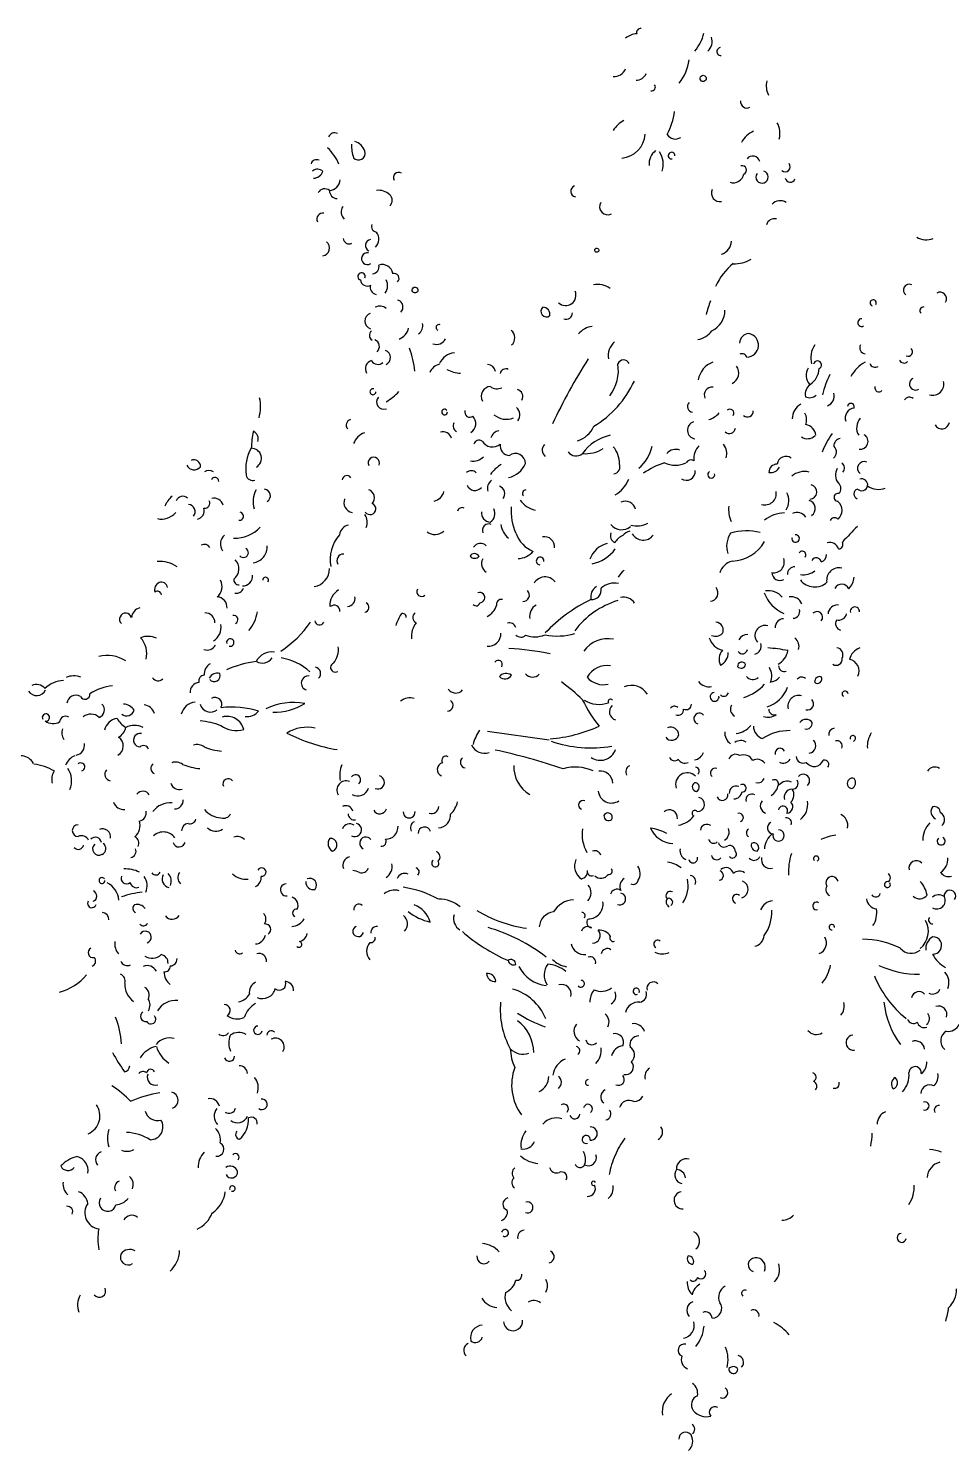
# Model space of a CAD drawing. Header units: metres. Extents: x 583412 to 583840, y 1186334 to 1187497.
# Drawn here: x 583733.805 to 583734.566, y 1187309.917 to 1187311.088 of the extents above; entities that cross this region are included whole.
import ezdxf

# ---------------------------------------------------------------- set-up
doc = ezdxf.new("R2010")
doc.units = ezdxf.units.M
doc.header["$MEASUREMENT"] = 0
doc.layers.add('ks.caytram', color=3, linetype='Continuous')

# ---------------------------------------------------------------- blocks, each defined once
blk = doc.blocks.new('hhh')
at = {"layer": 'ks.caytram'}
blk.add_line((-0.3507, -2.2331), (-0.3496, -2.2843), dxfattribs=at)
for centre, radius, start, end in [((0.0449, -1.848), 0.0198, 51.413, 101.4468), ((0.06, -1.8896), 0.0572, 81.4824, 92.7915), ((-0.177, -1.8711), 0.00975, 359.248, 75.563), ((-0.0224, -1.8665), 0.0465, 170.557, 183.084), ((-0.0471, -1.8536), 0.0138, 202.428, 275.643), ((-0.1798, -1.8797), 0.0069, 79.277, 209.048), ((-0.1601, -1.8653), 0.00932, 219.43, 329.042), ((-0.128, -1.8827), 0.011, 51.635, 110.4191), ((-0.1142, -1.8764), 0.00732, 161.701, 277.244), ((-0.1021, -1.8667), 0.00378, 181.629, 309.484), ((-0.2775, -1.8863), 0.00482, 63.221, 282.528), ((-0.2421, -1.873), 0.0242, 305.538, 342.408), ((-0.2052, -1.8878), 0.0124, 75.574, 142.7837), ((-0.2019, -1.8882), 0.00638, 339.553, 76.591), ((-0.1369, -1.8927), 0.01, 42.78, 106.1721), ((-0.1292, -1.891), 0.0051, 93.747, 278.934), ((-0.1036, -1.8786), 0.00334, 350.65, 209.958), ((-0.032, -1.9006), 0.0244, 64.421, 103.7665), ((0.0068, -1.88), 0.00368, 192.968, 93.2905), ((-0.3211, -1.9008), 0.0033, 231.114, 165.7528), ((-0.3051, -1.9054), 0.0127, 40.806, 105.3396), ((-0.3015, -1.8912), 0.00842, 314.765, 25.219), ((-0.2687, -1.8942), 0.00839, 157.411, 229.07), ((-0.2721, -1.8963), 0.00685, 337.965, 129.2661), ((-0.2556, -1.8975), 0.00298, 236.049, 17.692), ((-0.2351, -1.8935), 0.00713, 7.27, 190.912), ((-0.2331, -1.8875), 0.0116, 219.195, 283.936), ((-0.1897, -1.8978), 0.00611, 138.828, 269.096), ((-0.1743, -1.8927), 0.00621, 46.987, 140.1674), ((-0.1742, -1.8998), 0.00522, 297.764, 47.045), ((-0.1731, -1.8905), 0.00604, 294.101, 29.03), ((-0.1474, -1.894), 0.00789, 108.004, 208.393), ((-0.1232, -1.9143), 0.019, 54.432, 106.0029), ((-0.3427, -1.9104), 0.0055, 102.691, 200.707), ((-0.3447, -1.9065), 0.00662, 241.039, 343.72), ((-0.3379, -1.9072), 0.00642, 50.611, 160.4374), ((-0.2679, -1.926), 0.0222, 109.5204, 142.1542), ((-0.279, -1.9119), 0.00782, 326.194, 61.879), ((-0.243, -1.9175), 0.0186, 49.265, 128.0066), ((-0.2373, -1.9121), 0.0116, 319.027, 48.864), ((-0.2853, -1.914), 0.0765, 344.208, 10.161), ((-0.2482, -1.8628), 0.0872, 301.499, 330.584), ((-0.2005, -1.8591), 0.0691, 285.145, 316.486), ((-0.118, -1.9094), 0.00547, 28.94, 151.06), ((-0.118, -1.9027), 0.00622, 219.708, 320.292), ((-0.3732, -1.9146), 0.00732, 157.38, 247.38), ((-0.3231, -1.8975), 0.0186, 232.756, 282.186), ((-0.2957, -1.9173), 0.00623, 142.424, 292.386), ((-0.1549, -1.9409), 0.0767, 163.886, 188.085), ((-0.084, -1.9038), 0.0114, 213.094, 278.449), ((-0.0662, -1.9714), 0.0541, 87.3307, 98.6927), ((-0.2838, -1.9415), 0.00436, 47.79, 151.1331), ((-0.2785, -1.9387), 0.00243, 168.417, 138.4533), ((-0.2707, -1.9472), 0.00392, 313.167, 83.702), ((-0.2674, -1.9444), 0.0101, 289.502, 0.062), ((-0.2509, -1.9617), 0.0184, 65.253, 110.1671), ((-0.1455, -1.9452), 0.00615, 194.206, 17.685), ((-0.6624, -1.9563), 0.0063, 308.159, 90.4215), ((-0.1096, -1.9549), 0.00375, 348.671, 121.3473), ((-0.6916, -1.969), 0.0095, 355.672, 111.3883), ((-0.172, -1.9684), 0.011, 57.894, 116.0795), ((0.1296, -1.984), 0.0386, 138.7021, 162.8002), ((-0.7617, -1.9742), 0.00543, 69.196, 218.298), ((-0.6892, -1.9827), 0.00502, 213.973, 42.338), ((-0.3916, -1.9548), 0.019, 245.01, 285.048), ((-0.3563, -1.9837), 0.00552, 36.214, 136.156), ((-0.3198, -1.9885), 0.0098, 86.2208, 165.4538), ((-0.2726, -1.984), 0.00513, 114.998, 312.382), ((-0.2364, -1.9782), 0.00225, 91.9, 14.359), ((-0.206, -2.0058), 0.0316, 59.019, 89.0899), ((-0.1559, -1.9779), 0.00887, 318.215, 41.785), ((-0.1118, -1.9745), 0.00365, 31.547, 176.5264), ((-0.1044, -1.9736), 0.00449, 58.157, 167.0819), ((-0.0036, -1.981), 0.0119, 5.573, 58.437), ((0.051, -1.9889), 0.0141, 53.187, 118.3379), ((-0.8221, -1.9956), 0.0145, 336.955, 32.572), ((-0.7498, -1.9857), 0.00321, 187.057, 319.545), ((-0.7144, -1.9931), 0.0037, 346.509, 148.2519), ((-0.673, -1.9851), 0.00472, 149.553, 247.316), ((-0.4468, -1.9999), 0.0097, 73.902, 178.1522), ((-0.3928, -1.9863), 0.00227, 19.979, 296.419), ((-0.3561, -1.9807), 0.00427, 168.432, 3.938), ((-0.2594, -1.9694), 0.0554, 198.678, 212.25), ((-0.2672, -1.9824), 0.00573, 250.077, 339.474), ((-0.2213, -1.9895), 0.00919, 30.116, 131.7019), ((0.0501, -1.9946), 0.00775, 74.213, 195.788), ((0.0896, -1.9901), 0.00459, 86.959, 216.441), ((-0.7647, -2.0004), 0.00482, 162.988, 335.899), ((-0.7089, -1.9956), 0.00428, 307.878, 52.122), ((-0.6129, -2.0012), 0.0146, 332.105, 32.3), ((-0.4961, -2.0016), 0.00378, 95.712, 290.278), ((-0.4555, -1.9862), 0.0134, 209.537, 265.913), ((-0.4278, -1.9986), 0.00245, 103.564, 336.045), ((-0.3934, -2.0011), 0.00548, 199.884, 286.985), ((-0.3842, -1.9984), 0.00453, 78.745, 202.677), ((-0.3678, -2.0059), 0.00353, 57.756, 205.509), ((-0.2901, -2.0001), 0.00218, 31.096, 328.904), ((-0.2517, -1.9936), 0.00312, 154.299, 25.701), ((0.0482, -1.9956), 0.00569, 191.184, 354.542), ((0.0728, -2), 0.00277, 159.064, 333.008), ((0.1299, -1.9975), 0.00571, 54.765, 178.3647), ((0.1383, -1.9991), 0.00445, 128.862, 239.935), ((0.1358, -1.9993), 0.00367, 273.348, 95.4486), ((0.1565, -2.0051), 0.00446, 344.852, 158.2751), ((-0.6812, -2.012), 0.00338, 263.136, 56.899), ((-0.6351, -2.02), 0.00644, 1.855, 157.5339), ((-0.6138, -2.0132), 0.00548, 166.282, 331.218), ((-0.5999, -2.0131), 0.00508, 90.754, 206.033), ((-0.6003, -2.0131), 0.00511, 327.0109, 86.1187), ((-0.5923, -2.014), 0.0042, 206.908, 349.351), ((-0.4013, -1.7891), 0.276, 233.457, 237.153), ((-0.5226, -2.0216), 0.0148, 53.622, 95.3304), ((-0.5105, -2.0149), 0.00624, 122.814, 254.248), ((-0.4937, -2.0148), 0.00683, 355.6929, 84.7766), ((-0.4846, -2.0101), 0.00567, 246.615, 352.875), ((-0.4584, -2.0114), 0.00595, 71.162, 179.9125), ((-0.4549, -2.0105), 0.00503, 336.865, 108.1548), ((-0.3727, -2.0153), 0.00805, 315.416, 77.105), ((-0.3305, -2.0298), 0.0158, 47.317, 108.4933), ((0.1335, -2.0321), 0.0276, 85.8541, 121.2857), ((0.1735, -2.0086), 0.00457, 157.167, 323.343), ((0.1642, -2.0172), 0.0142, 318.744, 24.402), ((-0.7494, -2.0279), 0.00255, 71.018, 350.911), ((-0.6766, -2.0076), 0.0303, 218.822, 250.555), ((-0.7022, -2.0185), 0.00489, 302.029, 40.477), ((-0.6477, -2.0128), 0.0121, 239.054, 310.093), ((-0.5751, -2.0347), 0.00929, 49.048, 149.1334), ((-0.5487, -2.0243), 0.00407, 16.045, 123.9921), ((-0.5413, -2.03), 0.00769, 117.569, 205.563), ((-0.5195, -2.0187), 0.0102, 176.897, 289.363), ((-0.4915, -2.0155), 0.00772, 182.72, 275.452), ((-0.4361, -2.0228), 0.0034, 323.097, 133.6351), ((-0.4344, -2.0209), 0.00413, 173.212, 283.52), ((-0.4147, -2.0277), 0.00495, 353.243, 145.644), ((-0.3956, -2.0259), 0.00642, 136.345, 242.58), ((-0.3989, -2.0262), 0.00488, 355.723, 105.7004), ((-0.3809, -2.0216), 0.00628, 16.443, 146.4951), ((-0.3716, -2.0244), 0.00572, 282.243, 36.646), ((-0.3518, -2.021), 0.00524, 50.183, 237.309), ((-0.3481, -2.0296), 0.0048, 9.678, 131.0157), ((-0.3377, -2.0349), 0.00832, 52.945, 133.0822), ((-0.3283, -2.0312), 0.00529, 13.452, 146.5316), ((-0.315, -2.0292), 0.00439, 78.374, 197.654), ((-0.2835, -1.9729), 0.0486, 261.109, 282.471), ((0.0779, -2.0104), 0.0106, 218.573, 303.247), ((0.0895, -2.0246), 0.00786, 10.189, 137.2917), ((0.0989, -2.0288), 0.00581, 106.708, 209.691), ((0.1622, -2.0353), 0.0104, 88.2557, 152.6769), ((0.1693, -2.0209), 0.00789, 209.919, 314.55), ((0.1908, -2.0278), 0.00519, 51.25, 152.9396), ((0.1992, -2.0288), 0.0057, 136.203, 279.592), ((0.2016, -2.033), 0.0104, 51.309, 128.6914), ((-0.7319, -2.0347), 0.00315, 185.858, 37.749), ((-0.712, -2.0279), 0.00509, 250.912, 2.829), ((-0.6619, -2.0322), 0.00284, 78.633, 269.943), ((-0.6535, -2.0274), 0.0081, 194.325, 299.277), ((-0.6291, -2.0348), 0.00608, 198.628, 284.767), ((-0.6223, -2.044), 0.00625, 46.269, 147.1497), ((-0.6105, -2.0344), 0.00518, 59.527, 154.6767), ((-0.6061, -2.0255), 0.0103, 247.236, 319.552), ((-0.5933, -2.035), 0.0057, 52.329, 150.287), ((-0.5867, -2.0307), 0.00315, 176.072, 14.319), ((-0.5656, -2.03), 0.00407, 146.009, 253.957), ((-0.5376, -2.0385), 0.00639, 27.242, 99.6264), ((-0.5305, -2.0395), 0.00418, 109.655, 250.345), ((-0.5254, -2.04), 0.0149, 316.954, 51.844), ((-0.4864, -2.0317), 0.00469, 59.257, 235.272), ((-0.431, -2.0353), 0.00481, 147.677, 240.393), ((-0.4116, -2.0347), 0.00888, 174.393, 293.552), ((-0.3699, -2.0407), 0.00665, 340.5869, 69.447), ((-0.3408, -2.0327), 0.00848, 164.814, 239.947), ((-0.3366, -2.0274), 0.00705, 196.194, 293.403), ((-0.3246, -2.0335), 0.00381, 67.277, 266.733), ((-0.3039, -2.0338), 0.00467, 261.591, 188.409), ((-0.2832, -2.0373), 0.00733, 265.653, 22.672), ((-0.2388, -2.0271), 0.0115, 194.497, 259.199), ((-0.2352, -2.0593), 0.0307, 61.966, 103.0426), ((-0.2198, -2.042), 0.00988, 21.641, 95.4997), ((0.0629, -2.0384), 0.00406, 326.861, 145.759), ((0.0819, -2.0295), 0.0134, 218.329, 265.878), ((0.1075, -2.0473), 0.0105, 18.062, 116.0728), ((0.1072, -2.0599), 0.0311, 60.594, 93.9582), ((0.1339, -2.0351), 0.00796, 257.233, 348.578), ((-0.6672, -2.0562), 0.00906, 32.868, 113.7332), ((-0.602, -1.9669), 0.0849, 245.142, 256.807), ((-0.5872, -2.0545), 0.006, 13.892, 176.9878), ((-0.5735, -2.0542), 0.00679, 41.866, 175.0023), ((-0.5353, -2.052), 0.00293, 52.769, 249.123), ((-0.5344, -2.051), 0.0155, 0.746, 47.709), ((-0.49, -2.0539), 0.00974, 122.978, 198.443), ((-0.488, -2.0522), 0.0058, 14.037, 112.8341), ((-0.4588, -2.0513), 0.00902, 82.6627, 150.4674), ((-0.4424, -2.0519), 0.00456, 277.564, 29.306), ((-0.4307, -2.0723), 0.0266, 26.8669, 78.839), ((-0.3505, -2.0325), 0.0406, 188.393, 222.299), ((-0.3708, -2.0435), 0.00419, 125.426, 291.176), ((-0.3452, -2.0441), 0.00347, 88.327, 218.542), ((-0.3453, -2.0536), 0.0129, 40.7009, 88.8968), ((-0.3267, -2.0462), 0.00648, 240.495, 349.908), ((-0.3094, -2.0391), 0.00491, 212.137, 8.976), ((-0.2931, -2.027), 0.0166, 226.151, 276.979), ((-0.2907, -2.0522), 0.004, 51.405, 218.597), ((-0.2932, -2.0498), 0.00499, 262.165, 7.837), ((-0.2855, -2.0513), 0.00521, 319.7339, 77.1339), ((0.0377, -2.0521), 0.00839, 49.284, 163.238), ((0.0544, -2.0504), 0.00453, 67.324, 191.256), ((0.0517, -2.0471), 0.00453, 247.353, 11.227), ((0.0663, -2.0441), 0.00349, 322.119, 91.0139), ((0.0696, -2.0345), 0.014, 274.676, 323.435), ((0.0931, -2.0377), 0.00743, 208.049, 321.56), ((0.1271, -2.0417), 0.00515, 174.352, 346.723), ((0.177, -2.034), 0.0177, 223.7, 289.046), ((-0.6916, -2.0649), 0.00329, 32.805, 269.088), ((-0.6618, -1.9779), 0.0793, 252.616, 265.475), ((-0.6314, -2.0667), 0.0102, 106.3962, 178.7941), ((-0.6389, -2.0646), 0.00874, 335.516, 53.97), ((-0.5874, -2.0588), 0.016, 175.41, 229.829), ((-0.5608, -2.0604), 0.00828, 131.199, 217.379), ((-0.5475, -2.0595), 0.00306, 267.356, 195.328), ((-0.5183, -2.0552), 0.00637, 190.985, 279.624), ((-0.5136, -2.0523), 0.0293, 299.411, 346.296), ((-0.4738, -2.0574), 0.00699, 189.832, 282.789), ((-0.3285, -2.055), 0.127, 178.095, 185.724), ((-0.4559, -2.0674), 0.0166, 38.811, 88.0585), ((-0.4306, -2.073), 0.0126, 74.461, 132.3271), ((-0.4393, -2.0651), 0.0127, 24.684, 59.291), ((-0.4059, -2.0541), 0.00458, 278, 28.87), ((-0.4105, -2.0604), 0.0121, 352.268, 44.6), ((-0.3915, -2.0578), 0.0112, 280.285, 349.715), ((-0.3555, -2.0601), 0.00755, 134.625, 219.016), ((-0.3493, -2.0584), 0.00546, 351.4879, 80.5659), ((-0.3291, -2.0602), 0.00501, 161.328, 293.651), ((-0.3024, -2.0566), 0.00377, 223.799, 336.815), ((-0.2624, -2.0595), 0.00739, 155.122, 232.951), ((-0.2548, -2.0584), 0.00717, 25.56, 168.6902), ((-0.2468, -2.0593), 0.00362, 150.947, 352.186), ((0.0054, -2.0632), 0.00704, 198.283, 14.236), ((-0.6996, -2.0524), 0.0192, 245.81, 294.19), ((-0.6869, -2.0796), 0.0166, 43.418, 96.9832), ((-0.6835, -2.0619), 0.0111, 247.501, 321.741), ((-0.6678, -2.0615), 0.00966, 223.664, 292.56), ((-0.6715, -2.0682), 0.0077, 343.148, 53.722), ((-0.6467, -2.0651), 0.0134, 217.461, 279.796), ((-0.6438, -2.0768), 0.0105, 77.804, 130.267), ((-0.5752, -2.0839), 0.014, 66.502, 127.1843), ((-0.539, -2.0666), 0.0284, 191.208, 226.901), ((-0.5254, -2.0742), 0.00874, 358.613, 118.7318), ((-0.518, -2.0678), 0.00668, 281.276, 38.273), ((-0.4864, -2.0724), 0.0153, 140.019, 198.21), ((-0.4647, -2.0716), 0.00821, 171.815, 322.32), ((-0.4544, -2.08), 0.00692, 23.429, 117.6907), ((-0.434, -2.0766), 0.00678, 318.366, 48.366), ((-0.4453, -2.097), 0.0376, 25.948, 57.319), ((-0.4002, -2.0882), 0.0202, 18.597, 57.984), ((-0.3678, -2.0759), 0.00831, 157.161, 224.078), ((-0.3563, -2.0717), 0.00856, 126.59, 210.79), ((-0.3375, -2.0696), 0.00317, 4.962, 218.637), ((-0.333, -2.0742), 0.00548, 164.466, 285.535), ((-0.3345, -2.0763), 0.00696, 11.039, 89.3507), ((-0.3132, -2.0683), 0.00353, 30.951, 206.266), ((-0.285, -2.0713), 0.00424, 95.079, 207.699), ((-0.2826, -2.0687), 0.00324, 314.427, 149.8194), ((-0.2645, -2.0713), 0.00633, 112.306, 229.75), ((-0.2634, -2.0773), 0.00407, 17.838, 170.3348), ((-0.0207, -2.0642), 0.00822, 172.863, 283.869), ((-0.011, -2.0712), 0.00779, 105.708, 186.91), ((-0.0153, -2.0656), 0.00733, 242.702, 357.435), ((-0.6058, -2.0772), 0.00733, 152.666, 271.885), ((-0.5989, -2.0834), 0.00682, 189.234, 279.691), ((-0.6055, -2.0897), 0.00776, 356.924, 74.1499), ((-0.58, -2.0905), 0.00935, 351.935, 109.487), ((-0.5527, -2.1151), 0.0328, 12.296, 68.907), ((-0.4509, -2.0882), 0.00423, 313.3109, 88.7635), ((-0.4365, -2.0863), 0.00345, 124.087, 284.8), ((-0.4386, -2.0872), 0.00378, 320.502, 88.3848), ((-0.3819, -2.0805), 0.0109, 274.281, 334.736), ((-0.3582, -2.0786), 0.00602, 155.416, 260.728), ((-0.3295, -2.085), 0.00468, 301.247, 108.786), ((-0.2988, -2.0821), 0.00776, 39.141, 121.9338), ((-0.293, -2.0862), 0.00419, 289.15, 53.356), ((-0.2918, -2.0774), 0.00469, 293.819, 49.922), ((-0.2802, -2.0816), 0.00436, 290.99, 60.84), ((-0.5, -2.0927), 0.0478, 175.63, 205.449), ((-0.4548, -2.0843), 0.00853, 188.782, 250.829), ((-0.4136, -2.0975), 0.00396, 325.391, 83.4984), ((-0.4013, -2.0834), 0.00659, 250.016, 340.016), ((-0.3462, -2.0936), 0.004, 170.412, 327.513), ((-0.2981, -2.0927), 0.00537, 152.035, 273.435), ((-0.2738, -2.1002), 0.00366, 290.733, 114.5074), ((-0.2545, -2.1), 0.00509, 70.867, 182.871), ((-0.0462, -2.0953), 0.0069, 36.132, 137.8443), ((-0.8404, -2.1122), 0.00406, 287.718, 80.4549), ((-0.5079, -2.1029), 0.0138, 202.5, 263.761), ((-0.4625, -2.1125), 0.00638, 70.767, 186.554), ((-0.465, -2.1127), 0.0077, 343.147, 53.722), ((-0.4622, -2.1029), 0.0153, 296.489, 354.936), ((-0.4411, -2.0951), 0.0108, 237.49, 307.716), ((-0.4437, -2.1102), 0.0112, 35.518, 100.8791), ((-0.4261, -2.112), 0.0108, 316.7, 20.68), ((-0.408, -2.1043), 0.00364, 197.172, 109.6977), ((-0.3631, -2.1154), 0.0096, 19.833, 79.696), ((-0.345, -2.1103), 0.00346, 51.319, 181.817), ((-0.332, -2.1083), 0.00368, 29.343, 195.896), ((-0.3326, -2.1066), 0.00389, 222.695, 2.544), ((-0.3183, -2.104), 0.00595, 8.596, 176.8582), ((-0.3108, -2.1048), 0.00236, 134.308, 346.199), ((-0.3183, -2.1234), 0.0206, 19.336, 61.393), ((-0.2797, -2.1042), 0.00793, 269, 347.312), ((-0.247, -2.1261), 0.0258, 65.893, 110.8334), ((-0.2051, -2.1146), 0.0132, 341.242, 35.019), ((-0.0911, -2.1021), 0.00839, 220.929, 292.588), ((-0.8484, -2.1178), 0.00424, 328.731, 137.5319), ((-0.8112, -2.1158), 0.00901, 155.996, 237.401), ((-0.798, -2.1183), 0.00681, 175.483, 264.991), ((-0.6981, -2.1254), 0.00996, 11.831, 177.9671), ((-0.6447, -2.1158), 0.00488, 328.934, 100.4565), ((-0.5667, -2.0916), 0.0267, 273.564, 301.735), ((-0.5353, -2.0957), 0.0192, 245.774, 298.045), ((-0.4918, -2.1221), 0.00679, 13.173, 140.0426), ((-0.3883, -2.1139), 0.00448, 139.843, 353.759), ((-0.3563, -2.1208), 0.00622, 309.208, 35.604), ((-0.3332, -2.1148), 0.00964, 144.858, 297.837), ((-0.3035, -2.125), 0.00674, 94.034, 229.096), ((-0.3052, -2.1208), 0.0221, 304.286, 5.159), ((-0.2461, -2.1194), 0.0213, 150.068, 183.147), ((-0.2405, -2.1139), 0.00355, 158.691, 324.087), ((-0.235, -2.1141), 0.00321, 38.317, 217.436), ((-0.2356, -2.1121), 0.00438, 243.573, 345.315), ((-0.1995, -2.1177), 0.00316, 147.335, 339.535), ((-0.1629, -2.1152), 0.00535, 144.822, 296.38), ((-0.1562, -2.1264), 0.00664, 16.468, 118.7723), ((-0.122, -2.125), 0.0097, 119.539, 196.859), ((-0.077, -2.1176), 0.00892, 10.304, 69.306), ((-0.0607, -2.1188), 0.00797, 159.814, 264.737), ((-0.0115, -2.0721), 0.0529, 240.867, 258.485), ((-0.8715, -2.1447), 0.0186, 85.5566, 128.2978), ((-0.8369, -2.1351), 0.00504, 244.109, 174.0039), ((-0.7001, -2.1232), 0.00807, 192.913, 278.07), ((-0.6863, -2.1272), 0.00435, 117.183, 212.306), ((-0.673, -2.1375), 0.00967, 36.263, 134.9399), ((-0.6406, -2.1298), 0.00332, 67.856, 230.215), ((-0.629, -2.1284), 0.00508, 326.574, 92.9155), ((-0.6049, -2.1405), 0.0138, 85.7956, 134.6529), ((-0.3982, -2.1265), 0.00439, 342.415, 101.5596), ((-0.3927, -2.1322), 0.00453, 343.444, 106.5574), ((-0.3711, -2.1349), 0.0066, 98.913, 213.162), ((-0.3728, -2.1343), 0.00591, 313.823, 83.0477), ((-0.3551, -2.1291), 0.00441, 299.292, 51.912), ((-0.2501, -2.1387), 0.0427, 161.301, 180.518), ((-0.1582, -2.1287), 0.0026, 79.236, 33.383), ((-0.1392, -2.124), 0.0106, 182.614, 267.385), ((-0.1152, -2.1198), 0.0071, 186.309, 295.582), ((-0.1052, -2.1291), 0.00753, 49.624, 157.1605), ((-0.0953, -2.1271), 0.00629, 353.59, 142.8077), ((-0.0842, -2.1315), 0.00489, 343.665, 140.1907), ((-0.0062, -2.069), 0.0572, 253.867, 270.428), ((0.0065, -2.1317), 0.0107, 46.414, 110.9649), ((-0.9144, -2.1277), 0.0165, 265.845, 307.554), ((-0.8468, -2.1446), 0.006, 113.929, 240.044), ((-0.7894, -2.1504), 0.027, 7.224, 40.276), ((-0.6509, -2.156), 0.0209, 28.938, 56.482), ((-0.5882, -2.1367), 0.00286, 220.151, 111.7783), ((-0.3913, -2.135), 0.00387, 147.306, 246.094), ((-0.2527, -2.152), 0.0108, 69.161, 133.4569), ((-0.2489, -2.1461), 0.0042, 340.166, 89.8195), ((-0.114, -2.1392), 0.0071, 74.573, 202.58), ((-0.1013, -2.129), 0.0114, 197.448, 263.607), ((-0.0687, -2.1375), 0.00617, 212.757, 333.267), ((-0.0543, -2.1378), 0.00493, 17.836, 139.5476), ((-0.0365, -2.1468), 0.00544, 3.51, 194.435), ((-0.0166, -2.1455), 0.00667, 342.183, 118.8708), ((0.0035, -2.1379), 0.00177, 117.035, 34.887), ((0.0087, -2.1419), 0.00634, 5.17, 126.9048), ((-0.8961, -2.1575), 0.00522, 271.842, 38.125), ((-0.8558, -2.1374), 0.0202, 212.017, 251.404), ((-0.8399, -2.1522), 0.00353, 30.536, 206.686), ((-0.837, -2.159), 0.00868, 350.4059, 89.2036), ((-0.779, -2.1629), 0.0115, 26.817, 97.8921), ((-0.7286, -2.1089), 0.0511, 228.205, 255.008), ((-0.7207, -2.1662), 0.0189, 34.782, 99.2404), ((-0.7135, -2.1719), 0.0184, 20.037, 63.229), ((-0.6637, -2.1415), 0.0184, 208.709, 270.534), ((-0.6531, -2.1466), 0.00652, 183.232, 303.637), ((-0.6223, -2.155), 0.00713, 206.625, 1.447), ((-0.6015, -2.1391), 0.0142, 232.489, 287.779), ((-0.5927, -2.1543), 0.00481, 159.444, 249.444), ((-0.5875, -2.1574), 0.0073, 335.169, 104.4417), ((-0.2425, -2.1478), 0.0083, 225.785, 301.535), ((-0.233, -2.1571), 0.00567, 156.615, 262.875), ((-0.2311, -2.1545), 0.00483, 348.647, 177.9343), ((-0.1984, -2.1545), 0.00279, 250.922, 27.877), ((-0.1841, -2.1571), 0.00506, 153.613, 269.602), ((-0.1678, -2.1596), 0.0145, 345.385, 45.898), ((-0.1508, -2.1524), 0.00776, 39.141, 121.9337), ((-0.1281, -2.1555), 0.00888, 73.524, 148.9771), ((-0.1137, -2.1585), 0.00502, 288.311, 57.438), ((-0.103, -2.164), 0.0149, 53.154, 107.9212), ((-0.0777, -2.1556), 0.00232, 190.481, 17.593), ((-0.0563, -2.1523), 0.00369, 42.628, 268.485), ((-0.0311, -2.1497), 0.0033, 88.892, 29.179), ((-0.0128, -2.1597), 0.0124, 78.291, 131.196), ((-0.0117, -2.1516), 0.00432, 298.0539, 70.117), ((-0.8181, -2.1673), 0.00694, 254.025, 19.67), ((-0.713, -2.0878), 0.0745, 257.276, 266.465), ((-0.6411, -2.1607), 0.00459, 233.484, 3.116), ((-0.5945, -2.1674), 0.00962, 168.806, 239.119), ((-0.6114, -2.1705), 0.0206, 343.832, 34.492), ((-0.3911, -2.1709), 0.0154, 131.551, 212.189), ((-0.3361, -2.161), 0.00563, 216.912, 306.827), ((-0.2522, -2.1672), 0.0028, 359.111, 144.0177), ((-0.1929, -2.165), 0.0102, 129.088, 195.86), ((-0.1977, -2.1717), 0.00633, 9.52, 142.408), ((-0.1757, -2.1701), 0.00455, 83.205, 209.415), ((-0.1459, -2.148), 0.0172, 242.685, 279.37), ((-0.1018, -2.1702), 0.00357, 42.592, 177.3736), ((-0.0505, -2.1624), 0.00419, 298.189, 93.7022), ((0.003, -2.1647), 0.00446, 71.895, 214.364), ((0.0694, -2.1649), 0.00497, 18.621, 168.1111), ((0.0947, -2.1717), 0.0102, 69.328, 129.5966), ((0.1153, -2.1693), 0.00857, 149.849, 222.832), ((-0.5375, -2.1495), 0.0603, 206.296, 224.779), ((-0.5361, -2.185), 0.0104, 308.286, 62.769), ((-0.3542, -2.1909), 0.0132, 334.716, 79.795), ((-0.3225, -2.1856), 0.0101, 100.147, 197.195), ((-0.3188, -2.1758), 0.011, 285.751, 42.831), ((-0.2959, -2.175), 0.00358, 65.499, 257.631), ((-0.2971, -2.1746), 0.00391, 275.908, 47.222), ((-0.2618, -2.1804), 0.00522, 115.769, 210.025), ((-0.2523, -2.1737), 0.00708, 323.435, 66.052), ((-0.2307, -2.1883), 0.00979, 55.611, 139.251), ((-0.2226, -2.1793), 0.0121, 9.242, 108.2312), ((-0.208, -2.174), 0.00425, 233.455, 7.058), ((-0.199, -2.1759), 0.00543, 152.412, 260.719), ((-0.1926, -2.1774), 0.0116, 292.834, 14.036), ((-0.157, -2.1748), 0.00292, 317.602, 185.527), ((-0.1187, -2.1655), 0.00873, 237.443, 340.915), ((-0.0795, -2.1688), 0.0165, 211.416, 271.982), ((-0.0732, -2.184), 0.00658, 48.209, 150.7155), ((-0.053, -2.172), 0.00381, 54.353, 221.672), ((-0.0306, -2.1747), 0.0142, 170.096, 239.455), ((-0.0055, -2.1703), 0.0057, 290.225, 32.906), ((0.1264, -2.1849), 0.00785, 283.377, 105.6913), ((-0.9334, -2.1855), 0.00321, 195.254, 15.254), ((-0.6057, -2.223), 0.0345, 50.2849, 86.1118), ((-0.5553, -2.1936), 0.019, 354.528, 37.992), ((-0.4662, -2.19), 0.0109, 131.469, 202.923), ((-0.3903, -2.1883), 0.00199, 136.146, 313.854), ((-0.4102, -2.2011), 0.024, 338.23, 28.131), ((-0.3829, -2.181), 0.00695, 231.165, 352.438), ((-0.4518, -2.2142), 0.1031, 350.399, 18.595), ((-0.2835, -2.1643), 0.0299, 270.695, 309.271), ((-0.2539, -2.183), 0.0128, 254.682, 336.738), ((-0.2497, -2.181), 0.00369, 266.162, 31.912), ((-0.2478, -2.1898), 0.00562, 24.722, 113.2035), ((-0.2125, -2.183), 0.00262, 58.271, 192.805), ((-0.1911, -2.1884), 0.0222, 325.312, 359.389), ((-0.1438, -2.2014), 0.0247, 148.902, 186.909), ((-0.1461, -2.1891), 0.00785, 83.995, 206.021), ((-0.075, -2.2022), 0.0138, 35.348, 99.4119), ((-0.0295, -2.1876), 0.0244, 326.708, 4.223), ((0.032, -2.1883), 0.00451, 348.496, 206.692), ((0.0567, -2.1867), 0.0058, 194.036, 292.833), ((0.0885, -2.188), 0.00418, 359.702, 110.3122), ((0.0912, -2.2033), 0.0154, 33.748, 84.3242), ((0.1055, -2.1806), 0.0143, 263.71, 331.238), ((-0.9488, -2.2371), 0.0356, 58.7469, 85.6149), ((-0.9388, -2.2049), 0.0112, 52.699, 116.4193), ((-0.9092, -2.1962), 0.00254, 186.365, 173.6349), ((-0.5462, -2.2019), 0.00902, 114.456, 211.688), ((-0.5429, -2.2041), 0.0116, 319.027, 48.864), ((-0.5222, -2.1918), 0.00985, 201.508, 241.758), ((-0.5158, -2.1941), 0.0127, 209.901, 250.489), ((-0.4863, -2.1822), 0.0177, 225.569, 249.488), ((-0.4708, -2.1982), 0.0166, 178.059, 231.189), ((-0.4099, -2.164), 0.0711, 206.707, 242.242), ((-0.4177, -2.1954), 0.0236, 177.22, 244.708), ((-0.4003, -2.1927), 0.0191, 181.297, 249.428), ((-0.4207, -2.1992), 0.0179, 320.464, 21.774), ((-0.4458, -2.1262), 0.1029, 304.298, 318.548), ((-0.4724, -2.2629), 0.1243, 14.124, 33.488), ((-0.2972, -2.2025), 0.0356, 164.745, 205.644), ((-0.3026, -2.1968), 0.00375, 167.328, 346.684), ((-0.2045, -2.188), 0.02, 191.549, 248.924), ((-0.1615, -2.1917), 0.0144, 241.407, 313.782), ((-0.1021, -2.2343), 0.0417, 121.4543, 173.6032), ((-0.2256, -2.1786), 0.1101, 336.588, 349.769), ((-0.0205, -2.1821), 0.0201, 241.977, 284.859), ((-0.0246, -2.2011), 0.00986, 357.274, 78.477), ((0.0133, -2.1993), 0.00515, 230.612, 333.578), ((0.0558, -2.2032), 0.00287, 335.855, 266.074), ((0.1015, -2.2012), 0.016, 310.171, 4.59), ((-0.9218, -2.2506), 0.0406, 61.054, 90.8743), ((-0.8636, -2.212), 0.00756, 308.932, 45.342), ((-0.8422, -2.2116), 0.00274, 95.738, 22.332), ((-0.6766, -2.2935), 0.0848, 40.201, 74.561), ((-0.5817, -2.2335), 0.0209, 98.6069, 140.3456), ((-0.5816, -2.2181), 0.00618, 18.339, 120.5484), ((-0.5792, -2.2288), 0.0262, 39.265, 77.52), ((-0.5261, -2.2044), 0.00627, 258.335, 344.881), ((-0.4993, -2.2034), 0.0211, 204.934, 259.316), ((-0.5289, -2.2327), 0.0311, 20.539, 63.435), ((-0.4785, -2.2186), 0.00796, 5.097, 110.3511), ((-0.2471, -2.309), 0.1714, 145.1949, 152.8779), ((-0.1989, -2.203), 0.0133, 196.036, 275.532), ((-0.0456, -2.2757), 0.1458, 151.7029, 172.9451), ((-0.1791, -2.2045), 0.0282, 305.381, 3.591), ((-0.0892, -2.236), 0.0326, 99.698, 153.1637), ((-0.1068, -2.2147), 0.015, 324.166, 27.663), ((-0.072, -2.177), 0.0411, 258.673, 316.133), ((0.0055, -2.2), 0.0055, 223.513, 324.115), ((0.0318, -2.2036), 0.00527, 201.07, 351.612), ((0.0395, -2.2113), 0.00739, 28.842, 110.0448), ((0.0862, -2.2179), 0.0189, 139.059, 186.735), ((0.0779, -2.2172), 0.00576, 271.437, 59.076), ((0.1439, -2.2071), 0.0104, 192.762, 292.289), ((0.1432, -2.2135), 0.00571, 324.765, 88.3648), ((-0.8766, -2.272), 0.0569, 71.809, 91.9303), ((-0.8346, -2.215), 0.014, 226.862, 283.897), ((-0.8315, -2.2348), 0.0178, 80.0621, 132.9468), ((-0.6649, -2.2226), 0.00492, 121.932, 259.307), ((-0.6549, -2.2598), 0.0341, 61.851, 108.6216), ((-0.5715, -2.2105), 0.0377, 201.14, 243.881), ((-0.4743, -2.2088), 0.00978, 219.603, 292.324), ((-0.368, -2.1468), 0.1248, 214.74, 236.24), ((0.1532, -2.2987), 0.4892, 170.4888, 177.3194), ((-0.1354, -2.1721), 0.0656, 273.663, 308.412), ((-0.103, -2.1835), 0.0409, 281.734, 304.13), ((0.1557, -2.2153), 0.00595, 211.635, 328.365), ((-0.8953, -2.2372), 0.00332, 2.479, 133.9177), ((-0.8542, -2.2572), 0.0214, 15.072, 94.9444), ((-0.6734, -2.2213), 0.0153, 230.018, 288.209), ((-0.6155, -2.2461), 0.0274, 3.677, 41.282), ((-0.4897, -2.2492), 0.054, 358.594, 25.048), ((-0.3027, -2.2286), 0.1079, 337.936, 1.189), ((-0.3083, -2.2009), 0.1467, 328.245, 345.737), ((-0.1635, -2.2342), 0.00391, 95.908, 227.222), ((-0.1679, -2.2327), 0.00472, 292.684, 30.446), ((-0.9081, -2.2524), 0.00955, 11.2789, 74.138), ((-0.7096, -2.2515), 0.0182, 154.927, 200.491), ((-0.6179, -2.2607), 0.0229, 28.142, 74.5389), ((-0.5935, -2.2505), 0.00819, 316.486, 48.966), ((-0.1543, -2.2522), 0.2669, 178.188, 185.567), ((-0.3285, -2.2325), 0.0261, 276.839, 339.741), ((-0.1461, -2.251), 0.00681, 102.732, 195.341), ((-0.154, -2.2462), 0.00675, 282.247, 15.826), ((-0.9381, -2.2532), 0.0034, 182.619, 299.268), ((-0.9224, -2.2534), 0.0144, 190.919, 231.009), ((-0.9086, -2.2703), 0.00989, 3.95, 78.42), ((-0.8468, -2.2419), 0.022, 216.719, 248.468), ((-0.7922, -2.2567), 0.00668, 248.202, 36.049), ((-0.7553, -2.2598), 0.00171, 189.462, 170.5377), ((-0.6751, -2.2477), 0.0186, 197.671, 238.078), ((-0.492, -1.8513), 0.437, 246.566, 254.554), ((-0.5074, -2.2626), 0.00817, 91.767, 202.186), ((-0.4729, -2.2566), 0.0102, 135.253, 251.016), ((-0.4548, -2.2621), 0.0223, 349.135, 31.115), ((-0.4074, -2.2564), 0.00774, 321.237, 55.825), ((-0.7146, -2.2791), 0.00854, 326.85, 123.1502), ((-0.7002, -2.2764), 0.00522, 348.031, 101.9701), ((-0.5264, -2.2657), 0.025, 298.652, 346.979), ((-0.5108, -2.2858), 0.0169, 11.018, 58.967), ((-0.4951, -2.2644), 0.00315, 94.4, 5.991), ((-0.4651, -2.2737), 0.00526, 7.797, 145.7219), ((-0.4503, -2.2546), 0.0111, 220.479, 287.629), ((-0.4362, -2.2708), 0.0056, 322.807, 53.451), ((-0.392, -2.2758), 0.00728, 153.179, 239.599), ((-0.4007, -2.2783), 0.00621, 322.931, 69.848), ((-0.8006, -2.284), 0.00486, 211.26, 356.813), ((-0.5866, -2.2711), 0.0065, 234.089, 332.392), ((-0.5578, -2.2734), 0.0221, 315.722, 355.03), ((-0.4357, -2.28), 0.00515, 114.962, 210.833), ((-0.4055, -2.2846), 0.0034, 65.948, 245.163), ((-0.3429, -2.2858), 0.0116, 302.721, 28.209), ((-0.1802, -2.2969), 0.0269, 149.139, 190.251), ((-0.1947, -2.2764), 0.0108, 263.384, 338.544), ((-0.696, -2.2952), 0.00591, 86.737, 188.242), ((-0.699, -2.2925), 0.00459, 231.433, 43.545), ((-0.5711, -2.2975), 0.00826, 98.82, 225.69), ((-0.5768, -2.308), 0.0192, 20.9169, 76.711), ((-0.5482, -2.2849), 0.00282, 190.671, 324.274), ((-0.5389, -2.2515), 0.0437, 274.72, 303.997), ((-0.5252, -2.2834), 0.0186, 287.74, 328.011), ((-0.4548, -2.2902), 0.00397, 175.165, 294.849), ((-0.4553, -2.3088), 0.0151, 35.458, 81.6828), ((-0.4293, -2.2969), 0.0105, 4.317, 100.2946), ((-0.3334, -2.2563), 0.0383, 245.104, 264.385), ((-0.6255, -2.3063), 0.00597, 71.08, 174.3892), ((-0.6098, -2.3091), 0.00874, 65.503, 143.9841), ((-0.6216, -2.3133), 0.016, 329.248, 30.752), ((-0.5846, -2.3046), 0.00781, 268.82, 8.807), ((-0.5441, -2.3085), 0.00649, 60.67, 169.7319), ((-0.5263, -2.3156), 0.0083, 41.347, 127.2326), ((-0.4863, -2.304), 0.00784, 248.962, 338.962), ((-0.4573, -2.3087), 0.00424, 10.596, 208.712), ((-0.3216, -2.2978), 0.00465, 226.033, 0.365), ((-0.2891, -2.3183), 0.0189, 52.196, 87.354), ((-0.275, -2.3138), 0.0107, 13.75, 103.5919), ((-0.2406, -2.3105), 0.00432, 46.016, 176.0575), ((-0.2354, -2.3093), 0.00296, 221.693, 138.3071), ((-0.1255, -2.3309), 0.0862, 160.247, 180.829), ((-0.1786, -2.3243), 0.0204, 113.9996, 170.2508), ((-0.2334, -2.3024), 0.0466, 331.257, 355.964), ((-0.6719, -2.3226), 0.00795, 51.614, 149.9548), ((-0.6419, -2.3171), 0.0049, 164.753, 267.303), ((-0.6381, -2.3238), 0.00887, 330.659, 36.075), ((-0.5875, -2.3125), 0.00847, 198.93, 261.458), ((-0.5916, -2.32), 0.0102, 312.026, 47.974), ((-0.5421, -2.2845), 0.036, 222.967, 242.223), ((-0.5483, -2.3081), 0.00894, 227.087, 292.897), ((-0.5277, -2.3109), 0.00767, 272.35, 5.822), ((-0.5133, -2.3103), 0.00521, 166.264, 302.662), ((-0.4947, -2.3141), 0.00684, 145.303, 245.745), ((-0.4883, -2.318), 0.00417, 126.162, 251.329), ((-0.4934, -2.3188), 0.00489, 319.522, 57.97), ((-0.4531, -2.3109), 0.00301, 316.915, 91.0136), ((-0.384, -2.3165), 0.00753, 313.465, 57.417), ((-0.3655, -2.3205), 0.00474, 9.684, 156.0668), ((-0.3204, -2.3143), 0.00353, 158.216, 311.798), ((-0.3129, -2.3147), 0.00563, 203.411, 348.606), ((-0.2812, -2.32), 0.00599, 352.124, 97.8761), ((-0.2585, -2.3221), 0.0051, 115.683, 283.197), ((-0.6413, -2.3322), 0.00655, 107.455, 189.33), ((-0.6224, -2.3261), 0.00825, 194.678, 306.964), ((-0.581, -2.3296), 0.00424, 152.301, 264.921), ((-0.5788, -2.3338), 0.0115, 356.956, 56.174), ((-0.5538, -2.3315), 0.00562, 143.091, 233.17), ((-0.5505, -2.3279), 0.00683, 300.136, 59.864), ((-0.2257, -2.3247), 0.00347, 50.999, 172.6036), ((-0.2165, -2.3317), 0.00675, 164.174, 257.753), ((-0.1813, -2.3318), 0.00815, 51.681, 153.9272), ((-0.6068, -2.3414), 0.00423, 263.193, 47.255), ((-0.5969, -2.3439), 0.00893, 43.202, 141.5714), ((-0.5241, -2.3343), 0.00404, 164.741, 262.637), ((-0.2736, -2.3374), 0.00487, 276.601, 103.4154), ((-0.2618, -2.3287), 0.00562, 216.831, 306.91), ((-0.1944, -2.3364), 0.014, 174.094, 227.615), ((-0.6703, -2.3569), 0.0333, 344.298, 4.821), ((-0.5943, -2.3479), 0.00534, 251.565, 341.565), ((-0.5804, -2.3593), 0.00688, 113.034, 208.086), ((-0.5397, -2.3626), 0.0108, 21.8009, 84.4588), ((-0.5133, -2.3552), 0.0108, 332.166, 51.371), ((-0.4543, -2.3567), 0.00393, 245.649, 53.837), ((-0.3544, -2.35), 0.0122, 172.373, 228.076), ((-0.2585, -2.3546), 0.0103, 9.333, 102.0945), ((-0.2459, -2.3559), 0.0038, 2.11, 129.0004), ((-0.2253, -2.3546), 0.0108, 42.287, 110.9289), ((-0.1714, -2.3477), 0.00485, 181.848, 286.098), ((-0.1659, -2.3518), 0.00368, 0.507, 112.113), ((-0.1564, -2.3432), 0.0104, 235.943, 322.238), ((-0.6381, -2.3578), 0.0154, 195.512, 254.487), ((-0.6035, -2.362), 0.00232, 132.277, 100.8597), ((-0.433, -2.3556), 0.0048, 227.266, 344.625), ((-0.4315, -2.3685), 0.00267, 83.089, 223.781), ((-0.4196, -2.3419), 0.0173, 239.752, 285.998), ((-0.2935, -2.3668), 0.00543, 346.034, 176.0199), ((-0.2738, -2.362), 0.0057, 308.3579, 82.6903), ((-0.2425, -2.3684), 0.00509, 134.105, 343.968), ((-0.2234, -2.3686), 0.00561, 347.358, 80.0223), ((-0.1879, -2.3653), 0.00422, 148.037, 290.543), ((-0.1698, -2.3629), 0.00437, 213.1779, 86.3084), ((-0.6715, -2.3779), 0.00233, 161.199, 350.726), ((-0.6654, -2.3788), 0.00819, 347.825, 73.106), ((-0.6308, -2.368), 0.0117, 203.134, 255.663), ((-0.4148, -2.3228), 0.0511, 248.57, 260.382), ((-0.2888, -2.3828), 0.00911, 338.4689, 82.69), ((-0.2518, -2.3792), 0.00551, 340.429, 175.7931), ((-0.1985, -2.3746), 0.02, 166.16, 182.42), ((-0.2927, -2.3852), 0.00411, 46.848, 245.772), ((-0.2646, -2.3887), 0.0058, 112.834, 219.094), ((-0.2645, -2.3819), 0.0048, 275.283, 24.207), ((-0.2494, -2.383), 0.00671, 157.953, 255.177), ((-0.2225, -2.3769), 0.00733, 204.857, 298.273), ((-0.6987, -2.4022), 0.0024, 144.528, 125.4718), ((-0.6693, -2.3994), 0.00826, 45.69, 113.0702), ((-0.619, -2.451), 0.0608, 102.9131, 121.3056), ((-0.434, -2.4015), 0.00416, 18.822, 161.1784), ((-0.2976, -2.3741), 0.0249, 257.422, 287.559), ((-0.283, -2.3915), 0.00764, 169.149, 309.692), ((-0.2363, -2.3971), 0.00546, 27.063, 195.438), ((-0.2383, -2.3919), 0.00734, 243.505, 338.997), ((-0.6823, -2.4158), 0.00607, 53.939, 170.8215), ((-0.6676, -2.415), 0.0126, 30.39, 86.7524), ((-0.6395, -2.4193), 0.00617, 32.911, 169.7089), ((-0.6496, -2.4521), 0.0616, 42.05, 54.684), ((-0.6034, -2.4127), 0.00593, 236.203, 29.846), ((-0.5526, -2.4127), 0.0047, 77.484, 305.137), ((-0.5234, -2.4144), 0.00692, 55.945, 169.7222), ((-0.5148, -2.4096), 0.00478, 311.952, 168.5577), ((-0.5018, -2.4209), 0.0109, 76.608, 134.4396), ((-0.4388, -2.4165), 0.00669, 14.621, 112.249), ((-0.4634, -2.4032), 0.1487, 342.661, 359.623), ((-0.2009, -2.4085), 0.00555, 61.535, 212.708), ((-0.2035, -2.4061), 0.00592, 272.727, 25.346), ((-0.1768, -2.42), 0.0121, 11.4409, 70.9309), ((-0.1613, -2.4123), 0.00813, 22.114, 88.4937), ((-0.1513, -2.4095), 0.00247, 325.709, 173.1816), ((-0.1118, -2.4151), 0.00768, 96.888, 181.909), ((-0.0647, -2.4148), 0.00728, 68.061, 218.199), ((-0.7064, -2.431), 0.00878, 108.128, 207.374), ((-0.7054, -2.4209), 0.00411, 52.479, 206.101), ((-0.673, -2.4274), 0.00804, 149.433, 217.721), ((-0.647, -2.4297), 0.00603, 52.112, 166.7677), ((-0.6394, -2.4235), 0.00622, 309.708, 50.292), ((-0.6104, -2.4229), 0.00248, 174.888, 95.1122), ((-0.5634, -2.4179), 0.014, 207.598, 260.728), ((-0.5178, -2.4234), 0.00847, 258.595, 357.156), ((-0.4329, -2.414), 0.0157, 221.444, 280.37), ((-0.427, -2.4252), 0.00476, 92.537, 230.594), ((-0.3935, -2.4347), 0.0183, 60.39, 105.9245), ((-0.3812, -2.4168), 0.00384, 210.702, 41.353), ((-0.1816, -2.4223), 0.00718, 74.316, 169.6955), ((-0.1765, -2.4156), 0.00316, 175.81, 343.579), ((-0.1167, -2.42), 0.00535, 329.656, 120.3426), ((-0.1131, -2.4335), 0.0109, 345.6759, 84.9465), ((-0.0739, -2.4198), 0.00351, 141.681, 280.247), ((-0.0272, -2.4362), 0.0131, 79.852, 140.1145), ((-0.0163, -2.418), 0.00428, 333.355, 198.474), ((0.0004, -2.4242), 0.0049, 89.393, 217.477), ((-0.7879, -2.4307), 0.00432, 155.659, 310.602), ((-0.7627, -2.4429), 0.0124, 144.083, 198.855), ((-0.7674, -2.4391), 0.00636, 54.578, 146.6615), ((-0.7119, -2.4404), 0.0058, 14.036, 112.8332), ((-0.6968, -2.4345), 0.00953, 61.679, 130.3396), ((-0.6958, -2.4333), 0.00584, 261.021, 358.59), ((-0.6679, -2.4324), 0.00664, 208.889, 351.721), ((-0.6565, -2.4289), 0.00456, 227.677, 338.312), ((-0.6293, -2.4256), 0.00674, 203.95, 312.273), ((-0.5349, -2.4323), 0.00389, 132.59, 272.651), ((-0.49, -2.4219), 0.00923, 199.219, 271.764), ((-0.4732, -2.4043), 0.0315, 238.535, 289.572), ((-0.4692, -2.4245), 0.00533, 185.004, 313.884), ((-0.4588, -2.45), 0.0156, 20.007, 98.0653), ((-0.4174, -2.4359), 0.00375, 282.995, 77.005), ((-0.3736, -2.433), 0.00521, 51.593, 178.439), ((-0.2974, -2.4264), 0.0319, 177.352, 221.229), ((-0.1939, -2.4269), 0.00492, 190.267, 16.214), ((-0.1588, -2.4389), 0.00468, 44.009, 195.48), ((-0.1324, -2.4396), 0.00622, 94.563, 206.721), ((-0.076, -2.4313), 0.00348, 187.579, 91.2198), ((-0.0382, -2.4404), 0.00654, 101.546, 192.982), ((-0.0069, -2.437), 0.00894, 331.374, 75.624), ((0.0013, -2.448), 0.0214, 49.808, 102.938), ((0.0108, -2.4313), 0.00424, 242.3, 354.92), ((0.0303, -2.4326), 0.00304, 57.752, 234.866), ((0.0446, -2.4346), 0.00653, 118.65, 222.425), ((0.0426, -2.4338), 0.00501, 305.163, 102.0957), ((0.0561, -2.4309), 0.00227, 352.871, 299.741), ((0.0607, -2.4606), 0.0244, 42.574, 92.6664), ((-0.7455, -2.4415), 0.00488, 261.131, 2.843), ((-0.7338, -2.4482), 0.00973, 55.495, 134.8931), ((-0.7291, -2.4436), 0.00504, 198.435, 341.565), ((-0.7178, -2.4452), 0.00488, 180.334, 43.27), ((-0.7026, -2.4476), 0.00303, 75.68, 351.702), ((-0.7011, -2.4426), 0.00561, 285.369, 39.922), ((-0.5805, -2.4359), 0.00447, 199.044, 324.695), ((-0.4527, -2.5234), 0.0889, 42.604, 64.787), ((-0.3366, -2.4614), 0.0451, 146.889, 180.884), ((-0.365, -2.4365), 0.00594, 182.638, 351.909), ((-0.2943, -2.4372), 0.0536, 179.596, 214.756), ((-0.3834, -2.4679), 0.0472, 7.694, 41.194), ((-0.2051, -2.4492), 0.00351, 0.181, 253.557), ((-0.1663, -2.4459), 0.00648, 62.537, 147.3257), ((-0.1544, -2.4467), 0.0088, 13.465, 89.2152), ((-0.107, -2.4333), 0.0101, 218.784, 286.164), ((-0.1091, -2.4557), 0.0136, 20.819, 69.181), ((-0.0814, -2.4234), 0.0209, 219.73, 261.318), ((-0.0958, -2.4516), 0.0135, 330.947, 33.635), ((-0.0592, -2.4444), 0.0126, 160.505, 224.024), ((-0.0511, -2.451), 0.00422, 297.784, 101.5236), ((-0.0099, -2.4444), 0.00535, 331.75, 87.7392), ((0.0205, -2.4606), 0.0137, 89.3033, 143.8262), ((0.0262, -2.4487), 0.00578, 1.478, 161.4619), ((0.0744, -2.4669), 0.0232, 33.111, 79.508), ((-0.7323, -2.4628), 0.00504, 284.18, 36.511), ((-0.1993, -2.4568), 0.00801, 32.575, 106.3143), ((-0.2118, -2.4639), 0.0149, 323.154, 17.921), ((-0.1392, -2.457), 0.00362, 289.456, 49.933), ((-0.0877, -2.4611), 0.00477, 37.755, 192.277), ((-0.0729, -2.4599), 0.00593, 332.277, 59.613), ((-0.0648, -2.4342), 0.0192, 259.883, 299.849), ((-0.0063, -2.4598), 0.00784, 111.038, 201.038), ((-0.002, -2.4456), 0.00993, 240.456, 324.073), ((0.0401, -2.4452), 0.0167, 233.86, 282.603), ((-0.7987, -2.473), 0.0129, 117.8825, 171.683), ((-0.8109, -2.4478), 0.0256, 274.873, 300.178), ((-0.8023, -2.4665), 0.00553, 320.723, 116.5967), ((-0.7536, -2.4647), 0.00823, 245.83, 325.218), ((-0.3715, -2.4683), 0.0141, 180.068, 253.671), ((-0.3849, -2.4784), 0.01, 340.388, 64.11), ((-0.2229, -2.4726), 0.00799, 142.066, 210.782), ((0.1166, -2.4892), 0.0239, 51.303, 97.2802), ((-0.7736, -2.511), 0.0344, 119.8677, 147.3381), ((-0.7777, -2.4876), 0.00982, 14.662, 93.6636), ((-0.7692, -2.4786), 0.00665, 278.473, 6.39), ((-0.7203, -2.4838), 0.00646, 17.864, 151.2556), ((-0.4429, -2.4851), 0.00239, 64.439, 281.308), ((-0.2876, -2.4551), 0.0919, 196.907, 212.82), ((-0.263, -2.4836), 0.0732, 171.922, 196.398), ((-0.3419, -2.4842), 0.0126, 3.249, 59.611), ((-0.313, -2.496), 0.0142, 113.093, 205.058), ((-0.3379, -2.4925), 0.0215, 333.561, 26.439), ((-0.2502, -2.4886), 0.00655, 350.67, 72.545), ((-0.8105, -2.4879), 0.00523, 161.86, 258.653), ((-0.7778, -2.4967), 0.00619, 144.114, 231.075), ((-0.784, -2.501), 0.008, 8.3439, 81.656), ((-0.7625, -2.4881), 0.00648, 152.66, 248.451), ((-0.744, -2.4866), 0.00507, 183.181, 303.691), ((-0.5112, -2.4979), 0.0055, 42.215, 182.546), ((-0.4677, -2.5009), 0.0128, 15.252, 105.2581), ((-0.4171, -2.5233), 0.0359, 60.934, 88.2217), ((-0.2722, -2.4883), 0.00441, 134.569, 305.042), ((-0.2626, -2.4919), 0.0189, 319.052, 6.743), ((-0.2415, -2.4937), 0.00957, 324.72, 45.669), ((-0.0073, -2.4935), 0.0069, 28.489, 176.0398), ((-0.7866, -2.4989), 0.00492, 164.291, 260.651), ((-0.54, -2.5129), 0.00831, 38.976, 190.575), ((-0.5084, -2.4867), 0.0194, 250.01, 298.161), ((-0.5019, -2.5206), 0.0294, 7.592, 55.268), ((-0.4623, -2.5067), 0.00398, 318.691, 160.7958), ((-0.4432, -2.5043), 0.00816, 8.048, 104.5722), ((-0.4395, -2.5071), 0.00397, 268.154, 16.099), ((-0.4341, -2.5078), 0.00576, 355.339, 83.2403), ((-0.4065, -2.5058), 0.00355, 35.131, 202.091), ((-0.3875, -2.5055), 0.00307, 350.387, 295.877), ((-0.3353, -2.5096), 0.00562, 69.163, 221.821), ((-0.2536, -2.515), 0.0663, 168.729, 183.888), ((-0.3461, -2.5017), 0.0482, 346.855, 4.348), ((-0.1222, -2.5121), 0.00564, 10.278, 102.3419), ((-0.0715, -2.4987), 0.0182, 185.242, 247.816), ((-0.0439, -2.4997), 0.0143, 173.785, 241.165), ((-0.0618, -2.4877), 0.0271, 297.936, 334.728), ((-0.0243, -2.5083), 0.00679, 260.132, 25.057), ((0.0849, -2.4704), 0.1021, 198.398, 212.417), ((0.0002, -2.5025), 0.0107, 296.085, 24.318), ((0.017, -2.5059), 0.0105, 8.914, 132.0123), ((0.0625, -2.5195), 0.0382, 156.569, 187.617), ((0.0986, -2.508), 0.00742, 150.031, 250.42), ((0.1283, -2.5046), 0.00915, 160.319, 243.285), ((0.1258, -2.5065), 0.00643, 256.117, 43.747), ((-0.578, -2.544), 0.0321, 82.986, 112.7207), ((-0.5555, -2.5169), 0.00707, 81.2613, 164.2082), ((-0.5586, -2.43), 0.085, 267.541, 277.039), ((-0.5362, -2.4834), 0.0332, 248.775, 288.361), ((-0.5278, -2.5098), 0.00563, 292.372, 28.32), ((-0.4914, -2.515), 0.00338, 360, 180), ((-0.4468, -2.5185), 0.0104, 46.165, 146.0646), ((-0.4142, -2.5213), 0.00862, 94.545, 186.51), ((-0.3964, -2.5271), 0.0123, 38.067, 110.6491), ((-0.3858, -2.5245), 0.00768, 347.102, 71.613), ((-0.3537, -2.5109), 0.00721, 172.242, 253.227), ((-0.3584, -2.5142), 0.00487, 320.711, 119.7625), ((-0.3371, -2.5137), 0.00897, 295.62, 46.888), ((-0.2906, -2.5172), 0.00963, 152.125, 207.875), ((-0.329, -2.517), 0.0482, 346.855, 4.348), ((-0.2396, -2.5148), 0.00489, 351.17, 86.1489), ((-0.2289, -2.514), 0.00607, 194.334, 278.286), ((-0.2194, -2.5206), 0.00502, 294.629, 85.3874), ((-0.1906, -2.5095), 0.00735, 244.906, 323.167), ((-0.1619, -2.517), 0.00719, 318.356, 64.264), ((-0.1178, -2.52), 0.00673, 94.61, 180.368), ((-0.1156, -2.5156), 0.00465, 0.548, 102.1334), ((-0.1129, -2.5027), 0.0129, 278.317, 332.118), ((-0.0708, -2.5198), 0.004, 309.521, 140.4786), ((-0.0299, -2.5043), 0.0207, 202.433, 247.567), ((-0.0267, -2.5128), 0.0033, 118.962, 271.548), ((-0.0226, -2.5184), 0.00454, 150.254, 240.254), ((0.0272, -2.5237), 0.0128, 348.703, 36.355), ((0.0674, -2.5203), 0.00843, 74.505, 150.2554), ((0.0717, -2.5262), 0.0134, 12.018, 61.721), ((-0.495, -2.5367), 0.00773, 114.097, 203.402), ((-0.4678, -2.5172), 0.00957, 229.872, 315.108), ((-0.4301, -2.5305), 0.011, 47.986, 127.4315), ((-0.4005, -2.5284), 0.00779, 96.051, 193.514), ((-0.36, -2.513), 0.00962, 217.875, 285.255), ((-0.3527, -2.5212), 0.00491, 193.241, 293.63), ((-0.3432, -2.5239), 0.00769, 193.314, 285.754), ((-0.3217, -2.5226), 0.0132, 195.82, 266.197), ((-0.2735, -2.5324), 0.00963, 152.125, 207.875), ((-0.2687, -2.5284), 0.00765, 297.349, 25.78), ((-0.2515, -2.5293), 0.00665, 6.588, 106.0329), ((-0.213, -2.5328), 0.0117, 135.325, 232.058), ((-0.1841, -2.5306), 0.00914, 75.75, 143.1303), ((-0.1873, -2.5224), 0.00707, 249.249, 356.562), ((-0.1367, -2.5352), 0.00489, 26.9, 248.079), ((-0.1314, -2.5288), 0.0111, 337.502, 51.741), ((-0.1053, -2.5286), 0.00856, 126.59, 210.79), ((-0.089, -2.5313), 0.00712, 71.565, 161.5651), ((-0.0806, -2.5317), 0.00945, 69.086, 130.93), ((-0.0724, -2.5242), 0.00443, 225.644, 17.571), ((0.0635, -2.5744), 0.0813, 142.7335, 156.9835), ((0.0701, -2.5212), 0.00568, 209.43, 307.95), ((0.0843, -2.5305), 0.00705, 246.6559, 85.2708), ((0.1571, -2.5254), 0.00521, 315.534, 125.6679), ((-0.518, -2.5448), 0.00661, 154.708, 222.783), ((-0.5165, -2.5395), 0.00315, 93.721, 255.891), ((-0.4973, -2.5449), 0.00425, 0.843, 126.0274), ((-0.4583, -2.5387), 0.00551, 133.838, 217.366), ((-0.2314, -2.53), 0.018, 184.178, 242.18), ((-0.1925, -2.5357), 0.004, 313.567, 74.506), ((-0.1765, -2.5539), 0.0134, 76.644, 133.8653), ((-0.154, -2.545), 0.00826, 135.69, 203.07), ((-0.1496, -2.539), 0.00401, 322.125, 68.385), ((-0.0992, -2.5275), 0.0186, 278.92, 331.702), ((-0.0307, -2.61), 0.0715, 103.0286, 121.1075), ((-0.1536, -2.4014), 0.1853, 308.449, 314.246), ((-0.0294, -2.5362), 0.00548, 22.226, 95.8457), ((0.0283, -2.5169), 0.0226, 260.71, 297.471), ((0.0933, -2.5343), 0.0135, 245.253, 0.558), ((0.108, -2.4897), 0.0445, 268.368, 290.556), ((0.169, -2.5257), 0.0158, 248.009, 301.139), ((-0.5261, -2.5585), 0.00521, 91.536, 218.429), ((-0.5296, -2.5591), 0.00668, 305.333, 60.391), ((-0.488, -2.5577), 0.0062, 63.159, 180.853), ((-0.49, -2.551), 0.0069, 19.03, 116.2091), ((-0.2755, -2.5484), 0.00493, 229.807, 342.084), ((-0.249, -2.5557), 0.00605, 128.928, 243.752), ((-0.2367, -2.558), 0.00695, 21.37, 111.3704), ((-0.2114, -2.5584), 0.00547, 68.901, 167.6989), ((-0.1648, -2.5563), 0.025, 162.494, 192.525), ((-0.1812, -2.5498), 0.00559, 291.892, 28.801), ((-0.0826, -2.5159), 0.0945, 197.116, 207.842), ((-0.159, -2.5458), 0.00361, 222.434, 348.074), ((-0.1168, -2.5471), 0.0058, 300.739, 36.641), ((-0.0976, -2.5514), 0.00564, 77.658, 169.7221), ((0.0173, -2.5641), 0.016, 32.578, 134.4551), ((0.0498, -2.5392), 0.00688, 208.985, 319.595), ((0.0626, -2.562), 0.0116, 88.683, 181.318), ((0.0905, -2.5577), 0.0115, 104.4966, 169.1984), ((-0.4941, -2.5626), 0.006, 148.693, 258.564), ((-0.4178, -2.5698), 0.0265, 155.584, 192.995), ((-0.4225, -2.5687), 0.00493, 106.255, 211.669), ((-0.3522, -2.56), 0.0055, 313.514, 54.116), ((-0.315, -2.567), 0.0104, 117.226, 181.842), ((-0.2911, -2.5698), 0.0164, 163.289, 214.891), ((-0.2961, -2.5656), 0.00564, 179.878, 5.846), ((-0.2878, -2.5616), 0.00438, 118.713, 232.49), ((-0.2249, -2.5671), 0.0128, 50.793, 114.9577), ((-0.2045, -2.5598), 0.00556, 21.614, 119.077), ((-0.1819, -2.5584), 0.00451, 256.088, 50.782), ((-0.1588, -2.5788), 0.0177, 104.7039, 162.6319), ((-0.1292, -2.5466), 0.0128, 270.86, 319.542), ((0.0773, -2.5496), 0.0291, 205.688, 235.041), ((0.0568, -2.5681), 0.00668, 305.333, 60.391), ((0.0729, -2.5575), 0.012, 273.028, 327.904), ((0.097, -2.5621), 0.00451, 73.072, 196.927), ((-0.4829, -2.5521), 0.0257, 232.132, 254.738), ((-0.4942, -2.5806), 0.0158, 357.295, 57.653), ((-0.4212, -2.5678), 0.00648, 212.695, 297.442), ((-0.4163, -2.571), 0.00321, 105.254, 232.124), ((-0.3654, -2.5707), 0.0163, 163.878, 210.985), ((-0.3643, -2.5909), 0.0192, 84.8129, 142.0445), ((-0.3115, -2.5829), 0.0117, 134.894, 186.225), ((-0.3204, -2.5811), 0.0065, 331.5869, 84.2071), ((-0.2469, -2.5709), 0.00955, 300.562, 11.513), ((-0.2125, -2.5834), 0.00652, 88.222, 213.668), ((-0.1769, -2.5781), 0.00243, 131.586, 101.5379), ((-0.1452, -2.573), 0.00572, 96.401, 185.021), ((-0.1171, -2.5756), 0.00419, 215.701, 20.901), ((-0.1098, -2.5768), 0.00441, 29.292, 141.9115), ((-0.3952, -2.5803), 0.009, 201.868, 274.121), ((-0.3316, -2.5994), 0.0293, 157.38, 202.62), ((-0.3224, -2.5725), 0.019, 307.801, 339.692), ((-0.2988, -2.5834), 0.0126, 199.247, 267.013), ((-0.3054, -2.5921), 0.013, 40.601, 86.2685), ((-0.2877, -2.5871), 0.00855, 37.112, 156.0524), ((-0.2646, -2.5844), 0.00564, 240.078, 356.067), ((-0.2062, -2.5884), 0.00503, 108.582, 237.167), ((-0.2025, -2.5844), 0.00527, 34.777, 152.3756), ((-0.2022, -2.5848), 0.00519, 229.568, 40.433), ((-0.1628, -2.5847), 0.00456, 28.632, 166.5566), ((-0.1569, -2.5832), 0.00352, 247.465, 84.462), ((-0.1212, -2.6161), 0.0446, 24.361, 58.702), ((-0.3925, -2.5938), 0.00499, 114.197, 326.276), ((-0.2931, -2.5829), 0.0453, 196.051, 221.429), ((-0.3149, -2.6054), 0.00663, 29.003, 145.271), ((-0.2043, -2.5996), 0.00636, 123.338, 215.422), ((-0.2036, -2.6023), 0.0046, 323.5669, 85.9848), ((-0.301, -2.6077), 0.00981, 145.725, 229.139), ((-0.2832, -2.6186), 0.00839, 19.79, 109.5168), ((-0.2664, -2.6104), 0.00328, 25.672, 230.077), ((-0.2143, -2.6041), 0.00486, 190.793, 9.223), ((-0.322, -2.6253), 0.0177, 170.878, 210.691), ((-0.326, -2.6168), 0.00408, 304.297, 105.2537), ((-0.3164, -2.6227), 0.00768, 161.419, 270.257), ((-0.2634, -2.61), 0.0132, 211.047, 259.935), ((-0.2508, -2.6344), 0.0186, 76.859, 133.004), ((-0.3007, -2.6289), 0.00484, 156.183, 277.556), ((-0.309, -2.6405), 0.0112, 333.458, 37.423), ((-0.2927, -2.6218), 0.0088, 255.186, 314.676), ((-0.2175, -2.6472), 0.0449, 159.482, 182.192), ((-0.2545, -2.6206), 0.012, 244.942, 295.058), ((-0.312, -2.6316), 0.0228, 191.146, 234.092), ((-0.3019, -2.6454), 0.00303, 357.996, 308.87), ((-0.3185, -2.656), 0.00908, 138.798, 215.478), ((-0.3263, -2.6572), 0.00796, 313.091, 74.9809), ((-0.2559, -2.6587), 0.0116, 127.536, 239.198)]:
    blk.add_arc(centre, radius, start, end, dxfattribs=at)

msp = doc.modelspace()

# ---------------------------------------------------------------- block references
at = {"layer": 'ks.caytram', "rotation": 260.6716666673106}
msp.add_blockref('hhh', (583736.3813, 1187309.794), dxfattribs=at)

doc.saveas('drawing.dxf')
